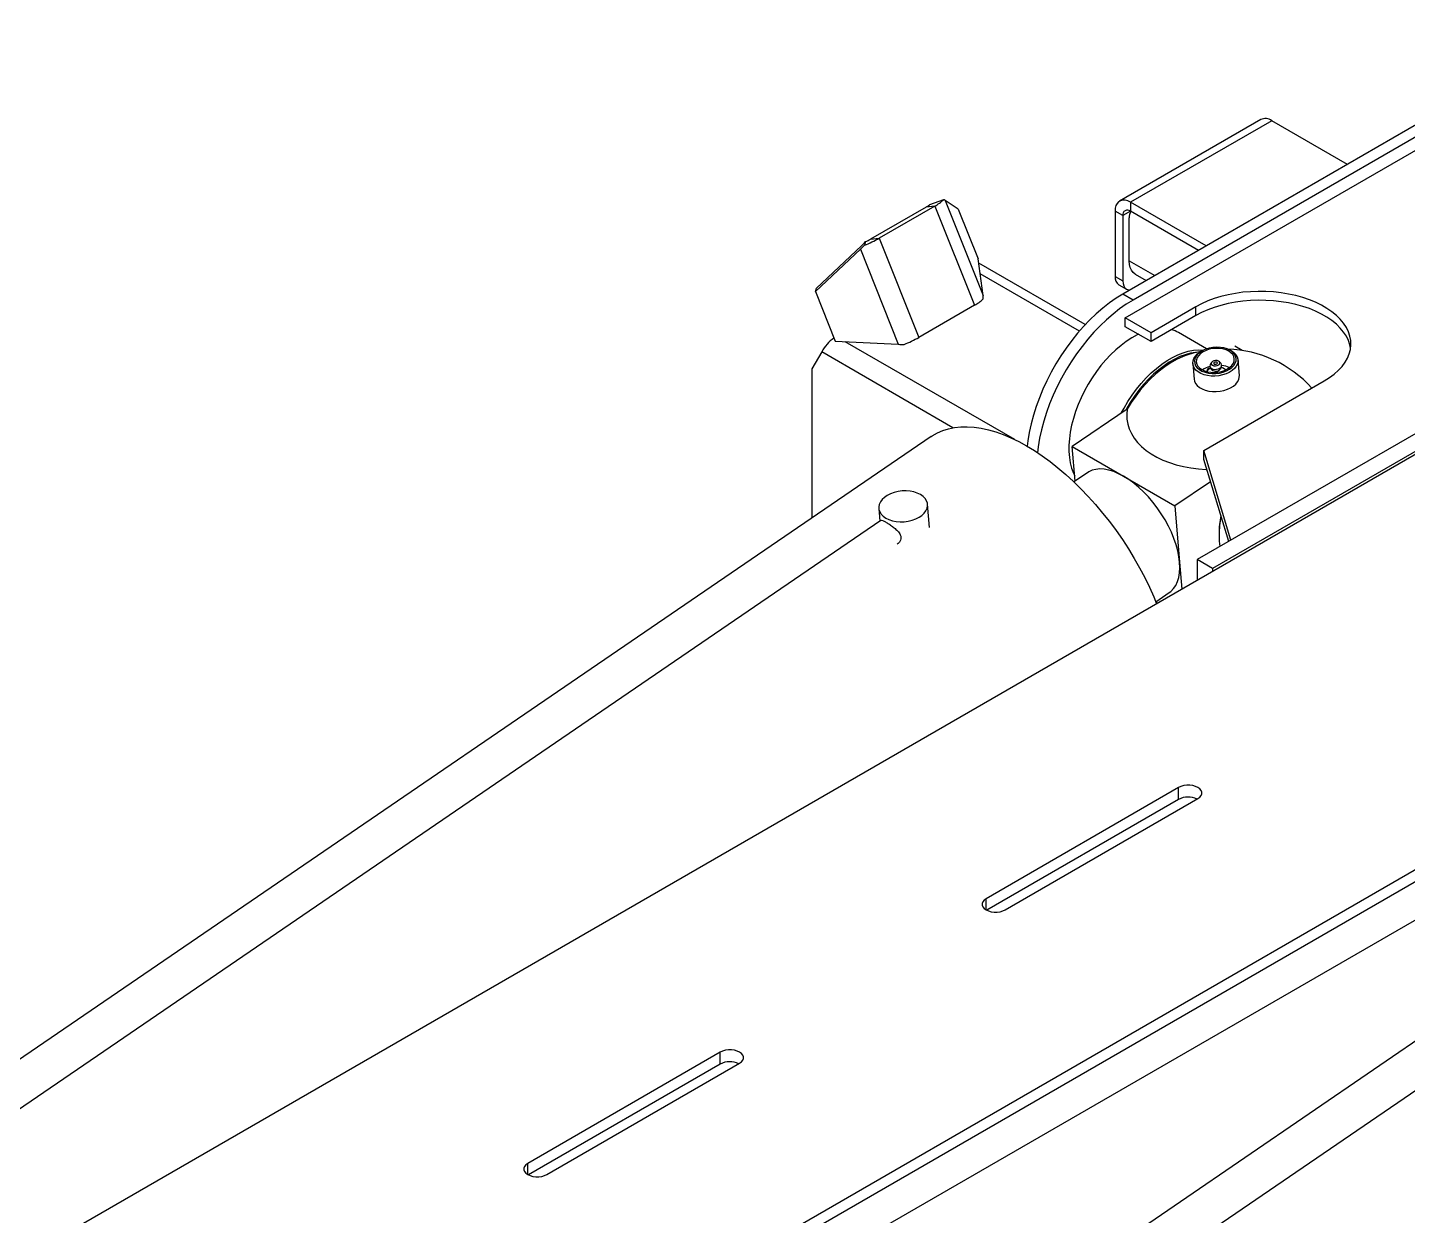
# Model space of a CAD drawing. Header units: millimetres. Extents: x 0 to 420, y 0 to 297.
# Drawn here: x 75.33 to 94.33, y 44.48 to 60.83 of the extents above; entities that cross this region are included whole.
import ezdxf

# ---------------------------------------------------------------- set-up
doc = ezdxf.new("R2010")
doc.units = ezdxf.units.MM

msp = doc.modelspace()

# ---------------------------------------------------------------- linework, layer by layer
at = {"color": 7, "linetype": 'Continuous', "lineweight": 25}
for p, q in [((104.6099, 60.83493), (72.08094, 42.05636)), ((103.99791, 60.76736), (91.43119, 53.51275)), ((104.21004, 60.6449), (91.64333, 53.39029)), ((95.6208, 60.17668), (90.40589, 57.16617)), ((95.76222, 60.09504), (90.54731, 57.08453)), ((90.44125, 56.83958), (95.63848, 59.83988)), ((92.30651, 59.56862), (90.36197, 58.44606)), ((92.4565, 59.55377), (90.51196, 58.43121)), ((93.49914, 58.95187), (92.4565, 59.55377)), ((87.69796, 58.36459), (86.93124, 57.92197)), ((87.81923, 58.37861), (87.0525, 57.93598)), ((87.81923, 58.37861), (87.69796, 58.36459)), ((87.93652, 58.46584), (87.74401, 58.39574)), ((87.81923, 58.37861), (88.36494, 57.01331)), ((87.95973, 58.457), (88.48237, 57.14941)), ((88.1417, 58.33605), (87.95973, 58.457)), ((88.1417, 58.33605), (88.41455, 57.65341)), ((90.51196, 58.43121), (90.51196, 58.30873)), ((91.55459, 57.82931), (90.51196, 58.43121)), ((90.40589, 58.24748), (90.29982, 58.30871)), ((90.29982, 58.30871), (90.29982, 57.41051)), ((90.40589, 58.24748), (90.40589, 57.34928)), ((90.49428, 57.62485), (90.49428, 58.21685)), ((91.44851, 57.76806), (90.51196, 58.30873)), ((75.35335, 38.23063), (109.55964, 57.9775)), ((75.37447, 38.07952), (109.55964, 57.8142)), ((86.793, 57.78347), (86.17393, 57.20009)), ((86.18818, 57.2479), (86.80725, 57.83129)), ((86.793, 57.78347), (87.31564, 56.47587)), ((86.86542, 57.88854), (86.85065, 57.83898)), ((86.93124, 57.92197), (87.0525, 57.93598)), ((87.0525, 57.93598), (87.59821, 56.57069)), ((88.48237, 57.14941), (88.41455, 57.65341)), ((89.88861, 56.74622), (88.42275, 57.59244)), ((90.29982, 57.41051), (90.40589, 57.34928)), ((90.57714, 57.44172), (90.73017, 57.35337)), ((86.17393, 57.20009), (86.18818, 57.2479)), ((86.17393, 57.20009), (86.44678, 56.51744)), ((90.35161, 57.29605), (90.45768, 57.23482)), ((88.36494, 57.01331), (87.59821, 56.57069)), ((90.54731, 57.08453), (90.40589, 57.16617)), ((90.7948, 56.63548), (90.44125, 56.83958)), ((90.44125, 56.7171), (90.44125, 56.83958)), ((91.41352, 56.99266), (90.7948, 56.63548)), ((91.41352, 56.87018), (90.7948, 56.513)), ((91.41352, 56.87018), (91.41352, 56.99266)), ((90.7948, 56.513), (90.44125, 56.7171)), ((90.7948, 56.513), (90.7948, 56.63548)), ((91.55963, 56.41246), (91.17226, 56.63608)), ((86.44678, 56.51744), (87.31564, 56.47587)), ((92.04873, 56.39073), (91.94813, 56.44881)), ((86.26048, 56.37106), (86.12512, 56.13662)), ((91.49859, 56.38529), (91.48442, 56.37727)), ((91.75903, 56.20999), (91.73638, 56.23592)), ((91.85295, 56.40796), (91.83764, 56.41352)), ((92.01099, 56.04762), (91.99322, 56.26098)), ((86.12512, 56.13662), (86.12512, 54.08473)), ((91.37038, 56.20912), (91.38814, 55.99577)), ((91.56424, 56.10057), (91.58245, 56.14469)), ((91.58245, 56.14469), (91.6134, 56.15152)), ((91.60774, 56.16246), (91.62221, 56.13449)), ((91.62783, 56.22688), (91.60978, 56.19756)), ((91.7572, 56.14573), (91.76684, 56.17571)), ((91.76266, 56.1627), (91.79154, 56.14603)), ((91.79154, 56.14603), (91.82743, 56.12531)), ((91.51988, 55.01304), (93.18128, 55.97215)), ((90.46727, 55.58347), (89.71058, 55.06649)), ((87.7692, 55.20799), (71.81399, 44.30718)), ((89.71058, 55.06649), (90.41769, 54.65829)), ((89.74998, 54.59324), (89.71058, 55.06649)), ((91.89614, 53.78116), (91.51988, 55.01304)), ((91.51988, 54.89055), (91.51988, 55.01304)), ((91.86434, 53.7628), (91.51988, 54.89055)), ((89.91816, 54.70814), (89.73246, 54.58127)), ((90.41769, 54.65829), (91.1248, 54.25009)), ((91.61352, 54.58398), (91.1248, 54.25009)), ((87.04594, 54.21689), (87.06051, 54.04179)), ((87.74508, 53.95496), (87.71861, 54.27289)), ((91.1248, 54.25009), (91.18939, 53.47425)), ((87.07327, 54.0505), (71.84593, 43.64698)), ((91.73171, 53.86968), (91.73171, 53.84927)), ((91.18939, 53.47425), (91.22012, 53.10518)), ((91.64333, 53.39029), (91.43119, 53.51275)), ((91.43119, 53.51275), (91.43119, 53.22703)), ((91.64333, 53.39029), (91.64333, 53.34949)), ((90.8607, 52.92988), (91.04641, 53.05676)), ((90.88474, 52.91157), (90.86307, 52.92408)), ((91.17487, 50.3747), (88.52322, 48.84394)), ((91.17487, 50.2114), (91.17487, 50.3747)), ((91.17487, 50.2114), (88.53238, 48.68592)), ((88.78838, 48.69086), (91.44003, 50.22163)), ((97.98689, 49.30944), (60.05078, 23.39097)), ((97.29097, 48.15196), (65.06355, 26.13374)), ((84.86394, 46.73148), (82.21229, 45.20072)), ((84.86394, 46.56818), (82.22145, 45.0427)), ((82.47745, 45.04764), (85.12911, 46.57841)), ((84.86394, 46.56818), (84.86394, 46.73148))]:
    msp.add_line(p, q, dxfattribs=at)
at = {"color": 8, "linetype": 'Continuous', "lineweight": 25}
for p, q in [((90.51197, 58.30872), (90.40589, 58.24748)), ((90.49428, 57.62485), (90.84736, 57.42103)), ((89.80858, 56.65717), (88.44249, 57.4458)), ((88.91875, 55.16306), (86.58401, 56.51087)), ((88.0681, 55.32755), (86.26048, 56.37106)), ((96.94663, 50.00214), (75.53897, 37.64376)), ((88.52322, 48.69086), (88.52322, 48.84394)), ((82.21229, 45.04764), (82.21229, 45.20072))]:
    msp.add_line(p, q, dxfattribs=at)
at = {"color": 7, "linetype": 'Continuous', "lineweight": 25, "flags": 128}
for points in [[(90.51196, 58.43121), (90.47512, 58.44875), (90.4394, 58.45832), (90.40589, 58.45962), (90.3756, 58.45261), (90.34945, 58.43751), (90.32824, 58.41478), (90.31262, 58.3851), (90.30305, 58.34938), (90.29982, 58.30871)], [(90.57714, 57.44172), (90.57712, 57.44173), (90.5483, 57.46406), (90.52511, 57.49437), (90.50812, 57.53192), (90.49776, 57.57577), (90.49428, 57.62485)], [(90.40589, 57.34928), (90.40929, 57.31142), (90.41935, 57.27893), (90.43568, 57.25307), (90.45767, 57.23483), (90.48445, 57.2249), (90.50452, 57.22311)], [(93.18128, 55.97215), (93.25306, 56.01726), (93.31795, 56.06572), (93.37548, 56.11718), (93.42525, 56.17128), (93.46689, 56.22762), (93.50011, 56.28579), (93.52466, 56.34538), (93.54037, 56.40596), (93.54712, 56.46708), (93.54487, 56.52832), (93.53363, 56.58923), (93.51348, 56.64937), (93.48457, 56.7083), (93.44711, 56.76561), (93.40136, 56.82088), (93.34766, 56.8737), (93.28639, 56.92371), (93.218, 56.97054), (93.14297, 57.01385), (93.06186, 57.05333), (92.97523, 57.0887), (92.88372, 57.1197), (92.78798, 57.14611), (92.68872, 57.16774), (92.58663, 57.18443), (92.48245, 57.19606), (92.37695, 57.20255), (92.27087, 57.20385), (92.16498, 57.19995), (92.06005, 57.19088), (91.95682, 57.17671), (91.85605, 57.15753), (91.75846, 57.1335), (91.66476, 57.10476), (91.57561, 57.07155), (91.49166, 57.03409), (91.41352, 56.99266)], [(90.40589, 57.16617), (90.31341, 57.10906), (90.22138, 57.04476), (90.13025, 56.97359), (90.04046, 56.89591), (89.95245, 56.81208), (89.86665, 56.72252), (89.78348, 56.62767), (89.70333, 56.52797), (89.62662, 56.42393), (89.55369, 56.31605), (89.48492, 56.20485), (89.42064, 56.09087), (89.36115, 55.97468), (89.30676, 55.85683), (89.25772, 55.7379), (89.21427, 55.61847), (89.17663, 55.49912), (89.14498, 55.38043), (89.11946, 55.26299), (89.10022, 55.14735), (89.09087, 55.07109)], [(90.54731, 57.08453), (90.45483, 57.02741), (90.3628, 56.96312), (90.27167, 56.89195), (90.18188, 56.81427), (90.09387, 56.73044), (90.00807, 56.64088), (89.9249, 56.54602), (89.84476, 56.44633), (89.76804, 56.34229), (89.69512, 56.23441), (89.62634, 56.12321), (89.56206, 56.00923), (89.50258, 55.89304), (89.44818, 55.77519), (89.39914, 55.65626), (89.35569, 55.53683), (89.31805, 55.41748), (89.2864, 55.29879), (89.26089, 55.18134), (89.24164, 55.06571), (89.23167, 54.98344)], [(93.54289, 56.42116), (93.53363, 56.46675), (93.51348, 56.52689), (93.48457, 56.58582), (93.44711, 56.64313), (93.40136, 56.69839), (93.34766, 56.75122), (93.28639, 56.80123), (93.218, 56.84806), (93.14297, 56.89137), (93.06186, 56.93085), (92.97523, 56.96622), (92.88372, 56.99722), (92.78798, 57.02363), (92.68872, 57.04526), (92.58663, 57.06195), (92.48245, 57.07358), (92.37695, 57.08007), (92.27087, 57.08137), (92.16498, 57.07747), (92.06005, 57.0684), (91.95682, 57.05423), (91.85605, 57.03505), (91.75846, 57.01101), (91.66476, 56.98228), (91.57561, 56.94907), (91.49166, 56.91161), (91.41352, 56.87018)], [(90.62114, 56.61325), (90.60281, 56.60422), (90.5288, 56.56328), (90.45492, 56.51527), (90.38169, 56.4605), (90.30962, 56.39938), (90.23921, 56.33232), (90.17097, 56.2598), (90.10537, 56.18232), (90.04287, 56.10044), (89.9839, 56.01471), (89.92889, 55.92576), (89.87822, 55.83419), (89.83223, 55.74065), (89.79127, 55.6458), (89.75561, 55.5503), (89.7255, 55.45483), (89.70115, 55.36005), (89.68274, 55.26662), (89.6704, 55.17521), (89.6642, 55.08645), (89.6642, 55.00097), (89.6704, 54.91936), (89.68274, 54.8422), (89.70115, 54.77003), (89.7255, 54.70336), (89.74411, 54.6638)], [(91.88263, 56.39276), (91.84308, 56.41149), (91.79829, 56.42517), (91.7497, 56.43337), (91.69889, 56.43582), (91.64747, 56.43243), (91.5971, 56.42333), (91.5494, 56.4088), (91.50591, 56.38931), (91.46801, 56.36548), (91.43694, 56.33808), (91.41369, 56.308), (91.399, 56.27619), (91.39335, 56.24369), (91.39691, 56.21153), (91.40958, 56.18075), (91.43095, 56.15234), (91.46033, 56.12721), (91.49678, 56.10617), (91.53912, 56.08989), (91.586, 56.07891), (91.6359, 56.07357), (91.68722, 56.07404), (91.73832, 56.0803), (91.78755, 56.09217), (91.83333, 56.10925), (91.87419, 56.131), (91.90881, 56.15671), (91.93609, 56.18557), (91.95514, 56.21664), (91.96535, 56.24893), (91.96639, 56.28139), (91.95824, 56.31298), (91.94115, 56.3427), (91.91567, 56.36958), (91.88263, 56.39276)], [(90.38527, 55.52745), (90.42346, 55.59832), (90.47701, 55.68826), (90.53465, 55.77517), (90.59598, 55.85845), (90.66056, 55.93752), (90.72794, 56.01182), (90.79765, 56.08083), (90.86919, 56.14406), (90.94208, 56.20108), (91.0158, 56.25147), (91.08982, 56.2949), (91.16363, 56.33105), (91.23672, 56.35967), (91.30857, 56.38056), (91.37867, 56.39357), (91.44654, 56.39862), (91.5117, 56.39566), (91.51716, 56.39503)], [(91.42008, 56.36383), (91.40637, 56.36257), (91.33723, 56.35151), (91.26621, 56.3325), (91.19383, 56.30566), (91.12062, 56.27121), (91.04709, 56.22937), (90.97379, 56.18046), (90.90123, 56.12483), (90.82995, 56.06287), (90.76045, 55.99504), (90.69324, 55.92182), (90.62879, 55.84375), (90.56758, 55.76137), (90.51004, 55.67529), (90.4566, 55.58613), (90.44755, 55.57)], [(91.27579, 56.32173), (91.22946, 56.30442), (91.15457, 56.27047), (91.07928, 56.22907), (91.0041, 56.1805), (90.92956, 56.1251), (90.85615, 56.06326), (90.78441, 55.99539), (90.71481, 55.92198), (90.64785, 55.84352), (90.58398, 55.76057), (90.52365, 55.67368), (90.46727, 55.58347)], [(91.48389, 56.37793), (91.39125, 56.35657), (91.27579, 56.32173)], [(91.90185, 56.38539), (91.93603, 56.36167), (91.96289, 56.3343), (91.98167, 56.30408), (91.99182, 56.27188), (91.99306, 56.23861), (91.98534, 56.20525), (91.96888, 56.17274), (91.94417, 56.14202), (91.91191, 56.11398), (91.87303, 56.08942), (91.82865, 56.06905), (91.78005, 56.05346), (91.72861, 56.04309), (91.67583, 56.03824), (91.62323, 56.03906), (91.57231, 56.04551), (91.52453, 56.05742), (91.48129, 56.07443), (91.44381, 56.09607), (91.41317, 56.1217), (91.39027, 56.1506), (91.37575, 56.18192), (91.37004, 56.21478), (91.37329, 56.24821), (91.38542, 56.28127), (91.40608, 56.313), (91.43467, 56.34248), (91.47037, 56.36888), (91.48442, 56.37727)], [(91.86503, 56.38073), (91.82777, 56.39827), (91.78549, 56.41091), (91.73963, 56.41822), (91.69174, 56.41996), (91.64345, 56.41606), (91.59642, 56.40665), (91.55224, 56.39207), (91.51242, 56.37279), (91.47831, 56.34949), (91.45107, 56.32295), (91.43164, 56.29407), (91.42067, 56.26385), (91.41854, 56.23331), (91.42532, 56.20348), (91.44078, 56.1754), (91.46439, 56.15), (91.49535, 56.12816), (91.5326, 56.11062), (91.57488, 56.09798), (91.62075, 56.09067), (91.66864, 56.08893), (91.71692, 56.09283), (91.76395, 56.10223), (91.80813, 56.11682), (91.84795, 56.1361), (91.88206, 56.1594), (91.9093, 56.18594), (91.92873, 56.21481), (91.9397, 56.24504), (91.94183, 56.27558), (91.93505, 56.3054), (91.9196, 56.33349), (91.89598, 56.35889), (91.86503, 56.38073)], [(91.72584, 56.19116), (91.73878, 56.20407), (91.74329, 56.21874), (91.73868, 56.23295), (91.72566, 56.24452), (91.70621, 56.25169), (91.68329, 56.25338), (91.66039, 56.24933), (91.64099, 56.24014), (91.62805, 56.22723), (91.62354, 56.21256), (91.62815, 56.19836), (91.64117, 56.18679), (91.66062, 56.17961), (91.68354, 56.17792), (91.70644, 56.18198), (91.72584, 56.19116)], [(91.85295, 56.40796), (91.86134, 56.40478), (91.90185, 56.38539)], [(91.38814, 55.99577), (91.39351, 55.96857), (91.40803, 55.93724), (91.43094, 55.90835), (91.46157, 55.88271), (91.49905, 55.86108), (91.5423, 55.84406), (91.59007, 55.83216), (91.64099, 55.8257), (91.6936, 55.82489), (91.74638, 55.82973), (91.79781, 55.8401), (91.84641, 55.8557), (91.89079, 55.87607), (91.92967, 55.90062), (91.96193, 55.92866), (91.98665, 55.95938), (92.0031, 55.99189), (92.01082, 56.02526), (92.01099, 56.04762)], [(91.60978, 56.19756), (91.60725, 56.19285), (91.60396, 56.17573), (91.60957, 56.1593), (91.6235, 56.14535), (91.64421, 56.13538), (91.66948, 56.13047), (91.69656, 56.13117), (91.72252, 56.13738), (91.74454, 56.14844)], [(91.70109, 56.20545), (91.70648, 56.21083), (91.70836, 56.21694), (91.70644, 56.22286), (91.70102, 56.22768), (91.69291, 56.23067), (91.68336, 56.23137), (91.67382, 56.22968), (91.66574, 56.22586), (91.66035, 56.22048), (91.65847, 56.21436), (91.66039, 56.20845), (91.66581, 56.20362), (91.67392, 56.20064), (91.68347, 56.19993), (91.69301, 56.20162), (91.70109, 56.20545)], [(90.46727, 55.58347), (90.46012, 55.51455), (90.46226, 55.44597), (90.47368, 55.37821), (90.4943, 55.31178), (90.52397, 55.24716), (90.56246, 55.18482), (90.60951, 55.1252), (90.66477, 55.06876), (90.72783, 55.01589), (90.79825, 54.96698), (90.87549, 54.92238), (90.95902, 54.88243), (91.0482, 54.8474), (91.14241, 54.81757), (91.24095, 54.79314), (91.3431, 54.77428), (91.44813, 54.76115), (91.55527, 54.75383), (91.56172, 54.75358)], [(87.7692, 55.20799), (87.78355, 55.21754), (87.85292, 55.25724), (87.92702, 55.28943), (88.0056, 55.31401), (88.08839, 55.33091), (88.1751, 55.34005), (88.26546, 55.34141), (88.35915, 55.33498), (88.45585, 55.3208), (88.55524, 55.29889), (88.65698, 55.26935), (88.76072, 55.23226), (88.86613, 55.18776), (88.97283, 55.13599), (89.08047, 55.07713)], [(89.08047, 55.07713), (89.18868, 55.01138), (89.2971, 54.93896), (89.40536, 54.86012), (89.5131, 54.77512), (89.61994, 54.68425), (89.72553, 54.58782), (89.82952, 54.48616), (89.93154, 54.3796), (90.03126, 54.26851), (90.12833, 54.15327), (90.22244, 54.03426), (90.31325, 53.91189), (90.40046, 53.78657), (90.48378, 53.65873), (90.56293, 53.52879), (90.63763, 53.39721), (90.70764, 53.26441), (90.77272, 53.13086), (90.83265, 52.99701), (90.87125, 52.90378)], [(90.41769, 54.65829), (90.34869, 54.69457), (90.28098, 54.72302), (90.21521, 54.74338), (90.15201, 54.75545), (90.09199, 54.75911), (90.03573, 54.75432), (89.98377, 54.74114), (89.93661, 54.7197), (89.91816, 54.70814)], [(91.18939, 53.47425), (91.17965, 53.55226), (91.1632, 53.63345), (91.14019, 53.71704), (91.11085, 53.80222), (91.07545, 53.88817), (91.03434, 53.97407), (90.98791, 54.05909), (90.93661, 54.14241), (90.88094, 54.22322), (90.82142, 54.30075), (90.75865, 54.37425), (90.69321, 54.44302), (90.62573, 54.50639), (90.55688, 54.56375), (90.48731, 54.61454), (90.41769, 54.65829)], [(87.14462, 54.08252), (87.18714, 54.06206), (87.23499, 54.04659), (87.28685, 54.03652), (87.34131, 54.03214), (87.3969, 54.03356), (87.45208, 54.04075), (87.50536, 54.0535), (87.55528, 54.07148), (87.60048, 54.09418), (87.63973, 54.121), (87.67196, 54.15119), (87.69628, 54.18394), (87.71204, 54.21836), (87.71881, 54.2535), (87.71639, 54.2884), (87.70486, 54.32211), (87.68454, 54.35372), (87.65596, 54.38236), (87.61992, 54.40725), (87.5774, 54.42772), (87.52956, 54.44319), (87.4777, 54.45326), (87.42323, 54.45764), (87.36765, 54.45621), (87.31247, 54.44903), (87.25919, 54.43627), (87.20927, 54.4183), (87.16406, 54.39559), (87.12481, 54.36878), (87.09259, 54.33858), (87.06826, 54.30583), (87.0525, 54.27142), (87.04574, 54.23628), (87.04815, 54.20138), (87.05968, 54.16766), (87.08001, 54.13605), (87.10858, 54.10741), (87.14462, 54.08252)], [(91.73171, 53.84927), (91.73481, 53.76565), (91.74306, 53.69278)], [(91.04641, 53.05676), (91.06986, 53.07472), (91.10611, 53.11201), (91.13634, 53.15672), (91.16028, 53.20842), (91.17769, 53.26661), (91.1884, 53.33073), (91.19232, 53.40017), (91.18939, 53.47425)], [(91.44003, 50.22163), (91.46621, 50.24058), (91.48443, 50.26242), (91.49377, 50.28605), (91.49377, 50.31029), (91.48443, 50.33392), (91.46621, 50.35575), (91.44003, 50.3747), (91.40721, 50.38982), (91.36938, 50.40033), (91.32844, 50.40573), (91.28646, 50.40573), (91.24552, 50.40033), (91.20769, 50.38982), (91.17487, 50.3747)], [(88.52322, 48.84394), (88.49704, 48.82499), (88.47882, 48.80315), (88.46948, 48.77952), (88.46948, 48.75528), (88.47882, 48.73165), (88.49704, 48.70981), (88.52322, 48.69086), (88.55604, 48.67575), (88.59387, 48.66523), (88.63481, 48.65984), (88.67679, 48.65984), (88.71773, 48.66523), (88.75556, 48.67575), (88.78838, 48.69086)], [(85.12911, 46.57841), (85.15528, 46.59736), (85.1735, 46.6192), (85.18284, 46.64283), (85.18284, 46.66706), (85.1735, 46.69069), (85.15528, 46.71253), (85.12911, 46.73148), (85.09628, 46.7466), (85.05845, 46.75711), (85.01752, 46.76251), (84.97553, 46.76251), (84.9346, 46.75711), (84.89677, 46.7466), (84.86394, 46.73148)], [(82.21229, 45.20072), (82.18611, 45.18177), (82.16789, 45.15993), (82.15855, 45.1363), (82.15855, 45.11206), (82.16789, 45.08843), (82.18611, 45.06659), (82.21229, 45.04764), (82.24512, 45.03253), (82.28295, 45.02201), (82.32388, 45.01662), (82.36587, 45.01662), (82.4068, 45.02201), (82.44463, 45.03253), (82.47745, 45.04764)]]:
    msp.add_lwpolyline(points, dxfattribs=at)
at = {"color": 8, "linetype": 'Continuous', "lineweight": 25, "flags": 128}
msp.add_lwpolyline([(91.73828, 56.1226), (91.75274, 56.13669), (91.75708, 56.14538)], dxfattribs=at)
at = {"color": 7, "linetype": 'Continuous', "lineweight": 25}
for centre, radius, start, end in [((92.36908, 59.43576), 0.14686, 53.470432, 115.21911), ((87.5405, 58.64698), 0.32332, 299.144127, 309.007385), ((87.60861, 58.78426), 0.45708, 297.438968, 315.840735), ((90.47055, 58.25796), 0.06551, 50.796715, 189.214037), ((90.64478, 58.22389), 0.15067, 147.315587, 182.680478), ((86.22709, 59.39504), 1.67635, 291.837336, 299.497595), ((86.55383, 58.58349), 0.76161, 294.149391, 299.705264), ((90.42232, 57.39699), 0.12324, 173.701152, 234.986667), ((88.15431, 57.41897), 0.45708, 297.438968, 315.840735), ((90.95987, 56.26695), 0.42587, 60.084955, 73.957155), ((86.79222, 56.07154), 0.6103, 126.525355, 150.608174), ((86.7728, 58.02974), 1.67635, 291.837336, 299.497595), ((91.80257, 54.78449), 1.625, 42.04822, 88.22355), ((91.69064, 55.86664), 0.31608, 105.781794, 125.889987), ((91.72782, 56.18485), 0.04007, 294.662657, 38.846777), ((91.73423, 55.87102), 0.31529, 63.602688, 83.761971), ((93.09801, 53.8623), 1.36632, 169.212884, 179.69081), ((93.12929, 53.84161), 1.39759, 168.879714, 179.686082), ((91.30786, 49.95582), 0.28811, 64.723066, 117.489945), ((84.99693, 46.3126), 0.28811, 64.723066, 117.489945)]:
    msp.add_arc(centre, radius, start, end, dxfattribs=at)
at = {"color": 8, "linetype": 'Continuous', "lineweight": 25}
for centre, radius, start, end in [((91.66166, 56.04401), 0.11243, 114.019335, 149.829387), ((91.68641, 56.18913), 0.08437, 220.565477, 307.937387), ((91.72013, 56.01961), 0.1452, 60.538956, 73.482478), ((91.7472, 56.06588), 0.09159, 37.597865, 61.046985)]:
    msp.add_arc(centre, radius, start, end, dxfattribs=at)
at = {"color": 7, "linetype": 'Continuous', "lineweight": 25}
for centre, major_axis, ratio, start_param, end_param in [((87.58823, 58.32173), (0.38152, 0.12309), 0.21609953, 0.17028295, 0.35625111), ((86.8215, 57.8791), (0.30853, 0.30462), 0.11310739, 4.50923731, 4.69520547), ((86.8215, 57.8791), (0.15426, 0.15231), 0.11310739, 4.50923731, 4.88802695), ((88.11087, 57.01413), (0.35531, 0.18665), 0.60886567, 5.87855786, 6.06452602), ((87.34414, 56.57151), (0.43479, -0.01519), 0.22235529, 4.6545616, 4.84052976)]:
    msp.add_ellipse(centre, major_axis=major_axis, ratio=ratio, start_param=start_param, end_param=end_param, dxfattribs=at)
for points, knots in [([(91.62243, 56.13402), (91.62246, 56.13398), (91.6226, 56.13368), (91.62463, 56.12768), (91.62247, 56.12261), (91.62307, 56.1235), (91.62316, 56.12364)], [0, 0, 0, 0, 0.08282233, 0.50419289, 0.92221006, 1, 1, 1, 1]), ([(91.75834, 56.13464), (91.75801, 56.13506), (91.75724, 56.13602), (91.75643, 56.14333), (91.75696, 56.14465), (91.75713, 56.14508)], [0, 0, 0, 0, 0.34532687, 0.78911966, 1, 1, 1, 1]), ([(87.07412, 54.04938), (87.07465, 54.05027), (87.07842, 54.05661), (87.09759, 54.05074), (87.12701, 54.03718), (87.14641, 54.02608), (87.14947, 54.02433)], [0, 0, 0, 0, 0.07086378, 0.50545181, 0.922158, 1, 1, 1, 1]), ([(87.14947, 54.02433), (87.1649, 54.01504), (87.19572, 53.99649), (87.24815, 53.95944), (87.29885, 53.91657), (87.3369, 53.86989), (87.35321, 53.82131), (87.34757, 53.77822), (87.32791, 53.74243), (87.30689, 53.72822), (87.29768, 53.72199)], [0, 0, 0, 0, 0.12959485, 0.25880752, 0.39786335, 0.55323197, 0.67180156, 0.79054418, 0.90824847, 1, 1, 1, 1])]:
    msp.add_open_spline(points, degree=3, knots=knots, dxfattribs=at)

doc.saveas('drawing.dxf')
